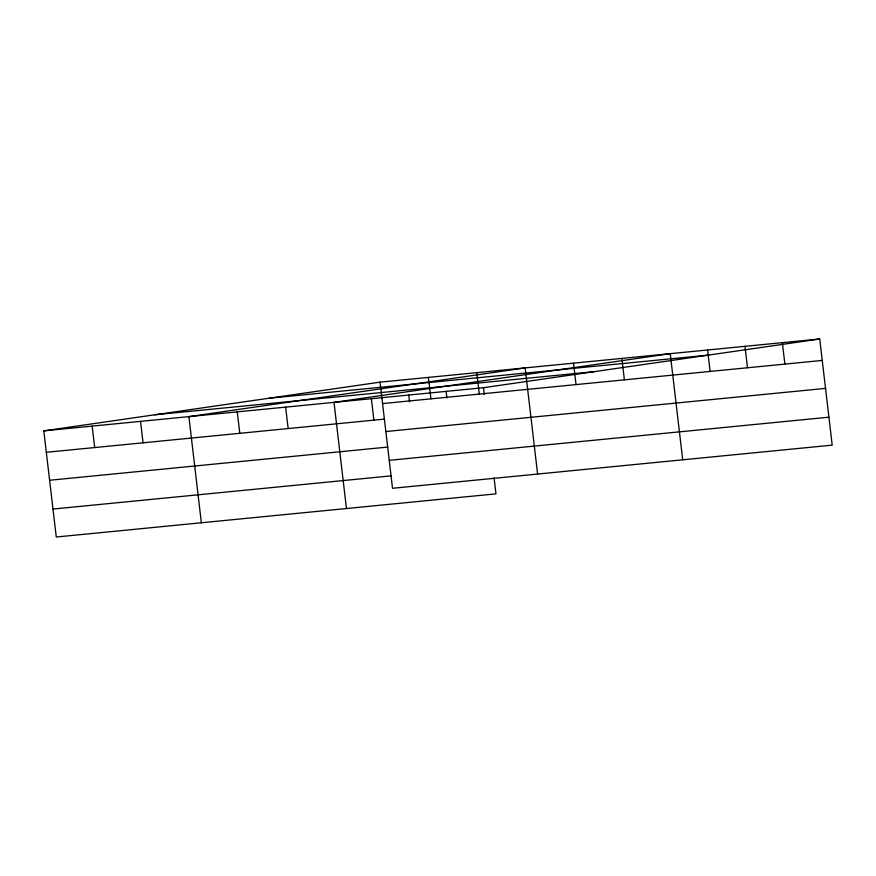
<?xml version="1.0" encoding="UTF-8"?>
<svg xmlns="http://www.w3.org/2000/svg" width="876" height="876" viewBox="0 0 876 876"><rect width="100%" height="100%" fill="white"/><g stroke="black" fill="none" stroke-linecap="round" stroke-linejoin="round"><path stroke-width="1.31" d="M494.075 477.88L495.958 493.856L56.272 537.01L43.8 430.861L380.042 382.144L819.728 338.99L832.2 445.139L392.514 488.293L380.042 382.144M43.8 430.861L483.486 387.707L819.728 338.99M269.085 398.23L708.772 355.076M154.756 414.786L594.443 371.632M382.56 403.584L822.246 360.43M46.318 452.301L384.564 419.1M385.845 431.54L825.531 388.386M49.603 480.256L387.849 447.056M389.229 460.338L828.915 417.184M52.987 509.055L391.233 475.854M782.356 342.658L784.874 364.098M744.983 346.327L747.502 367.767M707.611 349.995L710.129 371.435M682.711 459.812L670.239 353.663L333.997 402.38L346.458 508.518M621.872 358.415L624.391 379.855M573.506 363.157L576.025 384.597M537.612 474.047L525.14 367.909L188.898 416.626L201.36 522.764M483.486 387.707L484.275 394.408M476.774 372.65L479.292 394.09M446.114 391.375L446.902 398.076M428.408 377.403L430.926 398.843M408.742 395.043L409.53 401.745M371.369 398.711L373.888 420.151M285.631 407.132L288.149 428.561M237.265 411.873L239.783 433.313M140.532 421.367L143.051 442.807M92.166 426.119L94.685 447.548"/></g></svg>
